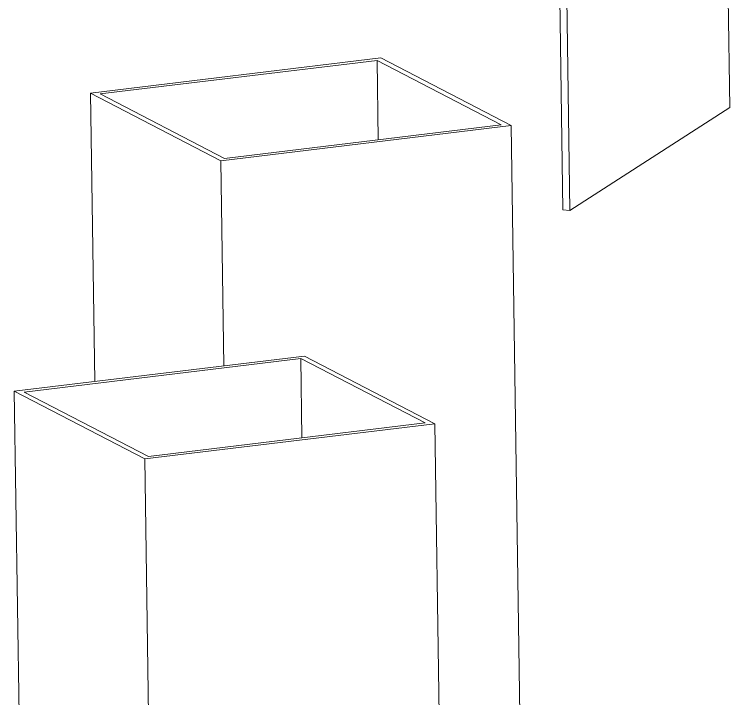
# Model space of a CAD drawing. Header units: millimetres. Extents: x -172 to 1209, y -709 to 1573.
# Drawn here: x 726.1 to 1209.5, y 212.5 to 674.7 of the extents above; entities that cross this region are included whole.
import ezdxf

# ---------------------------------------------------------------- set-up
doc = ezdxf.new("R2010")
doc.units = ezdxf.units.MM

msp = doc.modelspace()

# ---------------------------------------------------------------- linework, layer by layer
at = {"color": 7, "linetype": 'Continuous', "lineweight": 15}
for p, q in [((1206.22, 830.16), (1209.46, 611.7)), ((1096.79, 542.62), (1093.55, 761.08)), ((1101.46, 542.26), (1098.22, 760.72)), ((777.57, 621.43), (973.68, 645.24)), ((784.18, 620.93), (971.17, 643.62)), ((971.17, 643.62), (1055.15, 600.09)), ((971.17, 643.62), (971.96, 589.99)), ((973.68, 645.24), (1061.76, 599.58)), ((865.66, 575.78), (777.57, 621.43)), ((777.57, 621.43), (780.46, 426.66)), ((868.17, 577.4), (784.18, 620.93)), ((1209.46, 611.7), (1101.46, 542.26)), ((1061.76, 599.58), (865.66, 575.78)), ((1055.15, 600.09), (868.17, 577.4)), ((1061.76, 599.58), (1067.81, 191.8)), ((865.66, 575.78), (867.72, 437.25)), ((1096.79, 542.62), (1101.46, 542.26)), ((726.09, 420.06), (922.19, 443.86)), ((732.69, 419.55), (919.68, 442.24)), ((919.68, 442.24), (1003.67, 398.71)), ((919.68, 442.24), (920.47, 388.62)), ((922.19, 443.86), (1010.27, 398.21)), ((814.17, 374.4), (726.09, 420.06)), ((726.09, 420.06), (732.13, 12.28)), ((816.68, 376.02), (732.69, 419.55)), ((1010.27, 398.21), (814.17, 374.4)), ((1003.67, 398.71), (816.68, 376.02)), ((1010.27, 398.21), (1016.32, -9.57)), ((814.17, 374.4), (820.22, -33.38))]:
    msp.add_line(p, q, dxfattribs=at)

doc.saveas('drawing.dxf')
